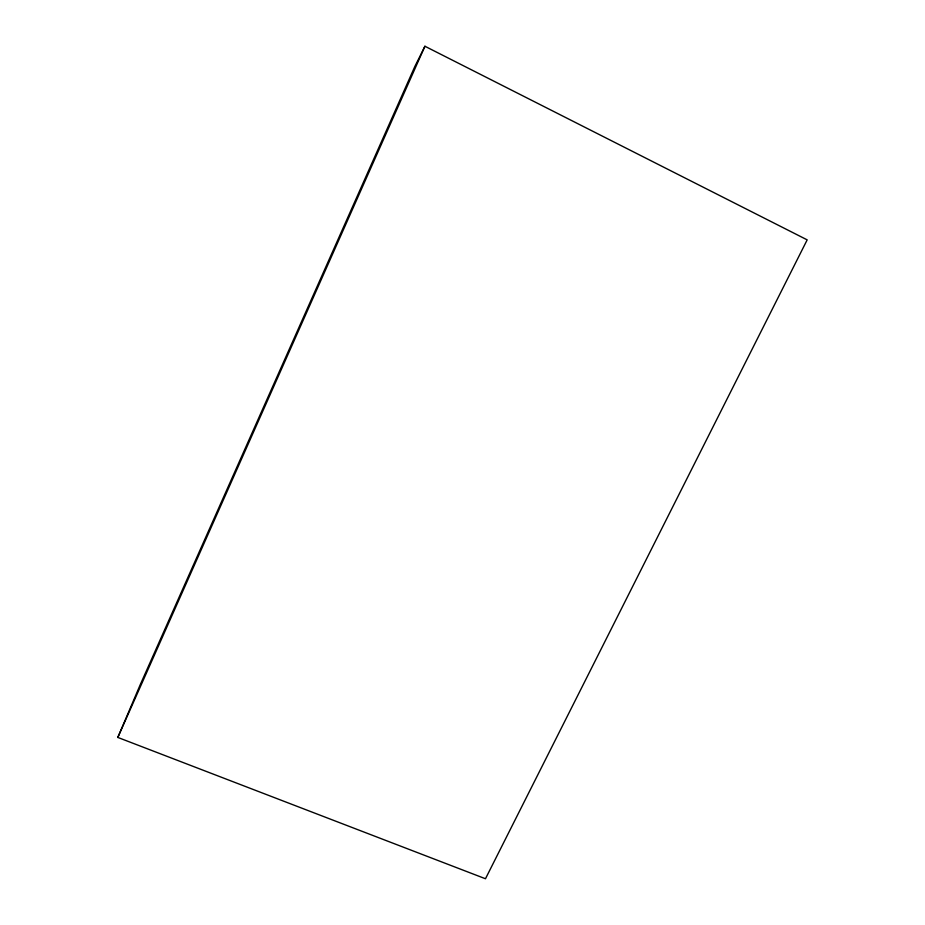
<?xml version="1.0" encoding="UTF-8"?>
<svg xmlns="http://www.w3.org/2000/svg" width="925" height="925" viewBox="0 0 925 925"><rect width="100%" height="100%" fill="white"/><g stroke="black" fill="none" stroke-linecap="round" stroke-linejoin="round"><path stroke-width="1.39" d="M117.822 737.433L140.045 685.136L414.886 66.403L424.933 46.25L807.178 239.864L485.475 878.75L117.822 737.433L424.933 46.25"/></g></svg>
